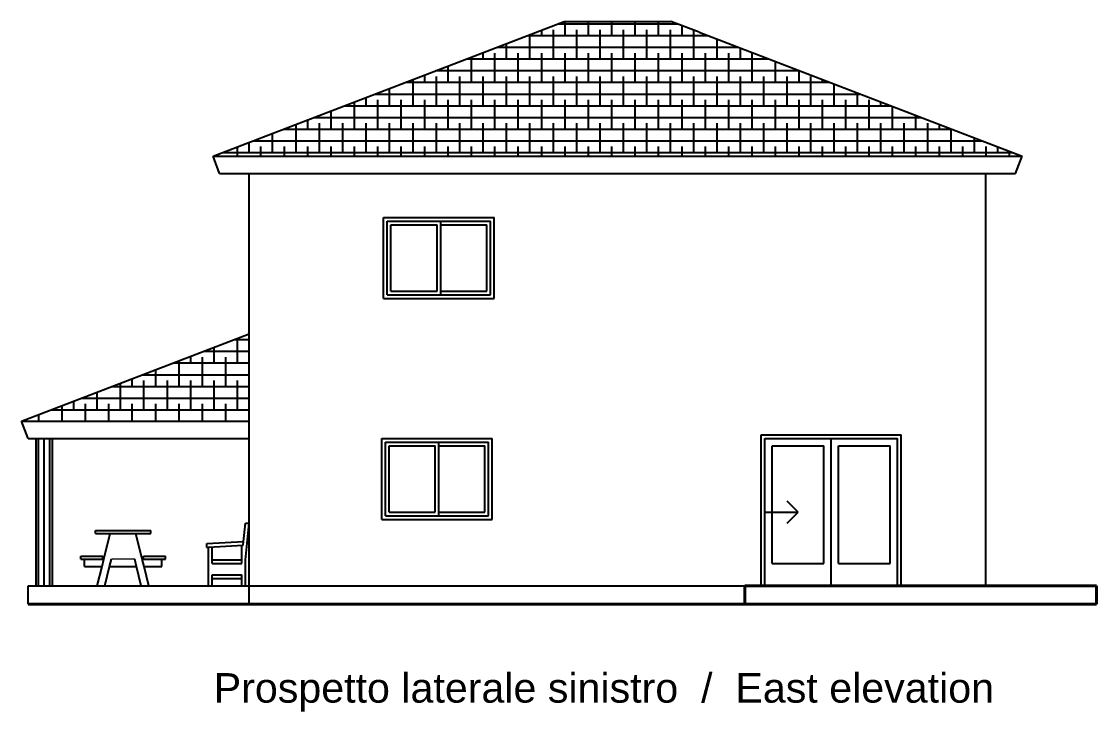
# Model space of a CAD drawing. Header units: millimetres. Extents: x 2491 to 2548.8, y 1338.3 to 1412.1.
# Drawn here: x 2493.41 to 2507.99, y 1364.23 to 1373.59 of the extents above; entities that cross this region are included whole.
import ezdxf

# ---------------------------------------------------------------- set-up
doc = ezdxf.new("R2010")
doc.units = ezdxf.units.MM
for name, color, linetype, lineweight in [('ARREDI attrezzature - furniture', 175, 'Continuous', 9), ('MURATURA sezioni - section wall', 7, 'Continuous', 40), ('PROIEZIONI - projections', 145, 'Continuous', 13), ('PROIEZIONI finissime - fine lines', 251, 'Continuous', 9)]:
    doc.layers.add(name, color=color, linetype=linetype, lineweight=lineweight)
doc.layers.add('COPERTURA - roof', color=25, linetype='Continuous')
doc.layers.add('SCRITTE - txt', color=252, linetype='Continuous')
doc.styles.get("Standard").update_dxf_attribs({"font": 'arial.ttf'})
pattern_1 = [(0, (-58.10882, -9.94595), (4e-17, 0.15875), []), (90, (-58.10882, -9.94595), (-0.15875, 0.3175), [0.396875, -0.238125])]

msp = doc.modelspace()

# ---------------------------------------------------------------- hatches: boundary and pattern name
at = {"layer": 'COPERTURA - roof'}
h = msp.add_hatch(dxfattribs=at)
h.set_pattern_fill('ANSI38', color=256, scale=0.05, angle=315, style=0)
h.set_pattern_definition(pattern_1)
h.paths.add_polyline_path([(2502.219, 1373.593), (2500.769, 1373.593), (2496.005, 1371.764), (2506.984, 1371.764), (2502.601, 1373.446)])
h = msp.add_hatch(dxfattribs=at)
h.set_pattern_fill('ANSI38', color=256, scale=0.05, angle=315, style=0)
h.set_pattern_definition(pattern_1)
h.paths.add_polyline_path([(2496.495, 1369.352), (2493.406, 1368.167), (2496.495, 1368.167)])

# ---------------------------------------------------------------- linework, layer by layer
at = {"layer": 'ARREDI attrezzature - furniture', "linetype": 'Continuous', "lineweight": -3}
for p, q in [((2496.42, 1366.533), (2496.445, 1366.783)), ((2496.445, 1366.783), (2496.495, 1366.783)), ((2496.445, 1366.283), (2496.495, 1366.783)), ((2494.409, 1366.643), (2494.409, 1366.683)), ((2494.409, 1366.683), (2495.159, 1366.683)), ((2494.409, 1366.643), (2494.609, 1366.643)), ((2494.523, 1366.293), (2494.609, 1366.643)), ((2494.609, 1366.643), (2494.856, 1366.643)), ((2494.856, 1366.643), (2494.959, 1366.643)), ((2494.959, 1366.643), (2495.159, 1366.643)), ((2495.045, 1366.293), (2494.959, 1366.643)), ((2495.159, 1366.643), (2495.159, 1366.683)), ((2495.92, 1366.508), (2496.42, 1366.533)), ((2495.92, 1366.454), (2495.92, 1366.508)), ((2495.945, 1366.455), (2496.415, 1366.483)), ((2496.395, 1366.233), (2496.395, 1366.482)), ((2496.415, 1366.483), (2496.42, 1366.533)), ((2494.209, 1366.293), (2494.209, 1366.333)), ((2494.209, 1366.333), (2494.509, 1366.333)), ((2494.509, 1366.293), (2494.509, 1366.333)), ((2495.059, 1366.293), (2495.059, 1366.333)), ((2495.059, 1366.333), (2495.359, 1366.333)), ((2495.359, 1366.293), (2495.359, 1366.333)), ((2495.92, 1366.454), (2495.945, 1366.455)), ((2495.945, 1365.933), (2495.945, 1366.455)), ((2495.995, 1366.233), (2495.995, 1366.458)), ((2494.209, 1366.293), (2494.259, 1366.293)), ((2494.259, 1366.193), (2494.259, 1366.293)), ((2494.259, 1366.293), (2494.509, 1366.293)), ((2494.259, 1366.193), (2494.498, 1366.193)), ((2494.434, 1365.933), (2494.498, 1366.193)), ((2494.498, 1366.193), (2494.523, 1366.293)), ((2494.509, 1366.293), (2494.523, 1366.293)), ((2494.537, 1365.933), (2494.601, 1366.193)), ((2494.601, 1366.193), (2494.626, 1366.293)), ((2494.601, 1366.193), (2494.967, 1366.193)), ((2494.967, 1366.193), (2494.942, 1366.293)), ((2495.031, 1365.933), (2494.967, 1366.193)), ((2495.045, 1366.293), (2495.059, 1366.293)), ((2495.07, 1366.193), (2495.045, 1366.293)), ((2495.059, 1366.293), (2495.309, 1366.293)), ((2495.07, 1366.193), (2495.309, 1366.193)), ((2495.134, 1365.933), (2495.07, 1366.193)), ((2495.309, 1366.193), (2495.309, 1366.293)), ((2495.309, 1366.293), (2495.359, 1366.293)), ((2495.995, 1366.283), (2496.395, 1366.283)), ((2495.995, 1366.233), (2496.395, 1366.233)), ((2496.445, 1365.933), (2496.445, 1366.283)), ((2495.995, 1366.033), (2495.995, 1366.083)), ((2495.995, 1366.083), (2496.395, 1366.083)), ((2495.995, 1365.933), (2495.995, 1366.033)), ((2495.995, 1366.033), (2496.395, 1366.033)), ((2496.395, 1366.033), (2496.395, 1366.083)), ((2496.395, 1365.933), (2496.395, 1366.033)), ((2495.945, 1365.933), (2495.995, 1365.933)), ((2496.395, 1365.933), (2496.445, 1365.933))]:
    msp.add_line(p, q, dxfattribs=at)
at = {"layer": 'ARREDI attrezzature - furniture'}
msp.add_line((2494.942, 1366.293), (2494.626, 1366.293), dxfattribs=at)
at = {"layer": 'COPERTURA - roof', "linetype": 'Continuous', "lineweight": -3}
for p, q in [((2493.405, 1368.167), (2496.495, 1369.352)), ((2493.405, 1368.167), (2493.406, 1368.167)), ((2493.495, 1367.933), (2493.496, 1367.933))]:
    msp.add_line(p, q, dxfattribs=at)
at = {"layer": 'MURATURA sezioni - section wall'}
for p, q in [((2503.22, 1365.683), (2503.22, 1365.933)), ((2503.22, 1365.933), (2507.995, 1365.933)), ((2507.995, 1365.683), (2507.995, 1365.933)), ((2493.495, 1365.683), (2496.495, 1365.683)), ((2496.495, 1365.683), (2503.22, 1365.683)), ((2503.22, 1365.683), (2507.995, 1365.683))]:
    msp.add_line(p, q, dxfattribs=at)
at = {"layer": 'PROIEZIONI - projections', "linetype": 'Continuous', "lineweight": -3}
for p, q in [((2496.005, 1371.764), (2500.769, 1373.593)), ((2500.769, 1373.593), (2502.219, 1373.593)), ((2502.601, 1373.446), (2502.219, 1373.593)), ((2502.601, 1373.446), (2506.984, 1371.764)), ((2496.005, 1371.764), (2506.984, 1371.764)), ((2496.094, 1371.53), (2496.005, 1371.764)), ((2506.894, 1371.53), (2506.984, 1371.764)), ((2496.094, 1371.53), (2506.894, 1371.53)), ((2496.495, 1365.933), (2496.495, 1371.53)), ((2506.495, 1365.933), (2506.495, 1371.53)), ((2498.32, 1369.833), (2498.32, 1370.933)), ((2498.32, 1370.933), (2499.82, 1370.933)), ((2499.82, 1369.833), (2499.82, 1370.933)), ((2498.32, 1369.833), (2499.82, 1369.833)), ((2493.406, 1368.167), (2496.495, 1369.352)), ((2493.495, 1367.933), (2493.405, 1368.167)), ((2493.406, 1368.167), (2496.495, 1368.167)), ((2493.496, 1367.933), (2493.406, 1368.167)), ((2493.496, 1367.933), (2496.495, 1367.933)), ((2498.295, 1366.833), (2498.295, 1367.933)), ((2498.295, 1367.933), (2499.795, 1367.933)), ((2499.795, 1366.833), (2499.795, 1367.933)), ((2503.445, 1365.933), (2503.445, 1367.983)), ((2503.445, 1367.983), (2505.345, 1367.983)), ((2505.345, 1365.933), (2505.345, 1367.983)), ((2498.295, 1366.833), (2499.795, 1366.833))]:
    msp.add_line(p, q, dxfattribs=at)
at = {"layer": 'PROIEZIONI finissime - fine lines', "linetype": 'Continuous', "lineweight": -3}
for p, q in [((2498.37, 1369.883), (2498.37, 1370.883)), ((2498.37, 1370.883), (2499.77, 1370.883)), ((2498.37, 1370.883), (2499.045, 1370.883)), ((2499.095, 1369.883), (2499.095, 1370.883)), ((2499.77, 1369.883), (2499.77, 1370.883)), ((2498.42, 1369.933), (2498.42, 1370.833)), ((2498.42, 1370.833), (2499.045, 1370.833)), ((2499.045, 1369.933), (2499.045, 1370.833)), ((2499.095, 1370.833), (2499.72, 1370.833)), ((2499.72, 1369.933), (2499.72, 1370.833)), ((2498.37, 1369.883), (2499.77, 1369.883)), ((2498.37, 1369.883), (2499.095, 1369.883)), ((2498.42, 1369.933), (2499.045, 1369.933)), ((2499.095, 1369.933), (2499.72, 1369.933)), ((2493.605, 1365.933), (2493.605, 1367.933)), ((2493.637, 1365.933), (2493.637, 1367.933)), ((2493.715, 1365.933), (2493.715, 1367.933)), ((2493.792, 1365.933), (2493.792, 1367.933)), ((2493.825, 1365.933), (2493.825, 1367.933)), ((2503.495, 1365.933), (2503.495, 1367.933)), ((2503.495, 1367.933), (2505.295, 1367.933)), ((2504.395, 1365.933), (2504.395, 1367.933)), ((2505.295, 1365.933), (2505.295, 1367.933)), ((2498.345, 1366.883), (2498.345, 1367.883)), ((2498.345, 1367.883), (2499.745, 1367.883)), ((2498.395, 1366.933), (2498.395, 1367.833)), ((2498.395, 1367.833), (2499.02, 1367.833)), ((2499.02, 1366.933), (2499.02, 1367.833)), ((2499.07, 1366.883), (2499.07, 1367.883)), ((2499.07, 1367.833), (2499.695, 1367.833)), ((2499.695, 1366.933), (2499.695, 1367.833)), ((2499.745, 1366.883), (2499.745, 1367.883)), ((2503.595, 1366.233), (2503.595, 1367.833)), ((2503.595, 1367.833), (2504.295, 1367.833)), ((2504.295, 1366.233), (2504.295, 1367.833)), ((2504.495, 1366.233), (2504.495, 1367.833)), ((2504.495, 1367.833), (2505.195, 1367.833)), ((2505.195, 1366.233), (2505.195, 1367.833)), ((2503.945, 1366.933), (2503.795, 1367.083)), ((2498.395, 1366.933), (2499.02, 1366.933)), ((2499.07, 1366.933), (2499.695, 1366.933)), ((2503.495, 1366.933), (2503.945, 1366.933)), ((2503.795, 1366.783), (2503.945, 1366.933)), ((2498.345, 1366.883), (2499.745, 1366.883)), ((2498.345, 1366.883), (2499.07, 1366.883)), ((2503.595, 1366.233), (2504.295, 1366.233)), ((2504.495, 1366.233), (2505.195, 1366.233)), ((2493.495, 1365.683), (2493.495, 1365.933)), ((2493.495, 1365.933), (2496.495, 1365.933)), ((2496.495, 1365.683), (2496.495, 1365.933)), ((2496.495, 1365.933), (2503.22, 1365.933))]:
    msp.add_line(p, q, dxfattribs=at)

# ---------------------------------------------------------------- texts
at = {"layer": 'SCRITTE - txt'}
msp.add_text('Prospetto laterale sinistro  /  East elevation', height=0.4, dxfattribs=at).set_placement((2496.014, 1364.346))

doc.saveas('drawing.dxf')
